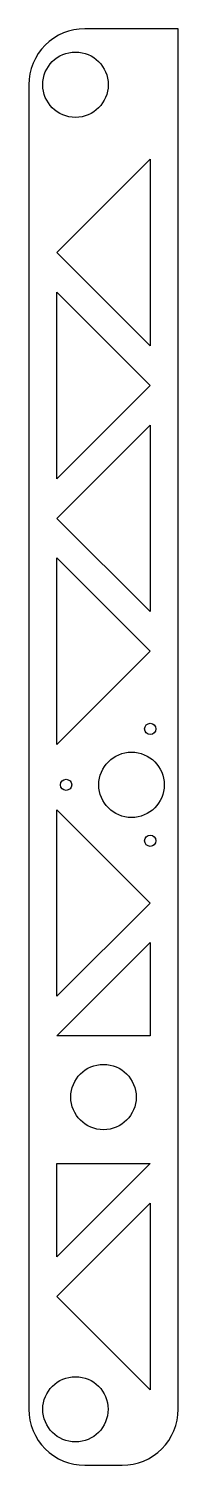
# Model space of a CAD drawing. Header units: inches. Extents: x -0.8 to 1.2, y -19.2 to 0.
import ezdxf

# ---------------------------------------------------------------- set-up
doc = ezdxf.new("R2010")
doc.units = ezdxf.units.IN
doc.header["$MEASUREMENT"] = 0

msp = doc.modelspace()

# ---------------------------------------------------------------- linework, layer by layer
msp.add_lwpolyline([(0.5, -19.25, 0.414214), (1.25, -18.5), (1.25, 0), (0, 0, 0.414214), (-0.75, -0.75), (-0.75, -18.5, 0.414214), (0, -19.25)], format="xyb", close=True)
for points in [[(0.875, -1.75), (0.875, -4.25), (-0.375, -3)], [(-0.375, -3.53), (0.875, -4.78), (-0.375, -6.03)], [(0.875, -5.311), (0.875, -7.811), (-0.375, -6.561)], [(-0.375, -7.091), (0.875, -8.341), (-0.375, -9.591)], [(-0.375, -12.966), (-0.375, -10.466), (0.875, -11.716)], [(0.875, -12.246), (0.875, -13.496), (-0.375, -13.496)], [(-0.375, -15.208), (0.875, -15.208), (-0.375, -16.458)], [(0.875, -15.738), (0.875, -18.238), (-0.375, -16.988)]]:
    msp.add_lwpolyline(points, close=True)
for centre, radius in [((-0.125, -0.75), 0.438), ((0.875, -9.382), 0.075), ((0.625, -10.132), 0.438), ((-0.25, -10.132), 0.075), ((0.875, -10.882), 0.075), ((0.25, -14.316), 0.438), ((-0.125, -18.5), 0.437)]:
    msp.add_circle(centre, radius)

doc.saveas('drawing.dxf')
